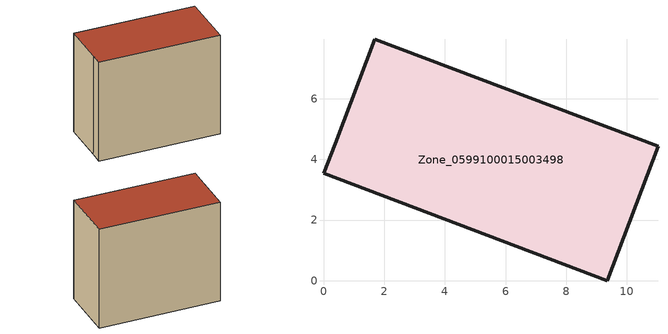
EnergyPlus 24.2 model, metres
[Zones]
Zone_0599100015003498
 floor ground (C_G): 0,3.54 0.39,4.52 1.69,7.96 11.03,4.43 9.35,0 z0.93
 wall outside (C_F): 0.39,4.52 0,3.54 9.35,0 11.03,4.43 1.69,7.96 0.39,4.52 z0.93:9.57
 roof outside (C_R): 9.35,0 11.03,4.43 1.69,7.96 0.39,4.52 0,3.54 z9.57
[BUILDING]
Pand.0599100015003498: North Axis=0; Terrain=City; Loads Convergence Tolerance Value=0.04; Temperature Convergence Tolerance Value=0.4; Solar Distribution=FullExterior; Maximum Number of Warmup Days=25; Minimum Number of Warmup Days=1
[Site:Location]
Rotterdam.The.Hague.AP_ZH_NLD Design_Conditions: Latitude=51.96; Longitude=4.45; Time Zone=1; Elevation=-4.5
[SITE:GROUNDTEMPERATURE:BUILDINGSURFACE]
18, 18, 18, 18, 18, 18, 18, 18, 18, 18, 18, 18
[MATERIAL] Thermal Absorptance=0.9; Solar Absorptance=0.7; Visible Absorptance=0.7
Name | Roughness | Thickness | Conductivity | Density | Specific Heat
G.TI.1965-1974 | MediumSmooth | 0.15 | 0.882353 | 540 | 1210
F.TI.1965-1974 | Rough | 0.3 | 0.697674 | 1920 | 840
R.TI.1965-1974 | MediumRough | 0.2 | 0.232558 | 1500 | 1000
[CONSTRUCTION]
C_G: G.TI.1965-1974
C_F: F.TI.1965-1974
C_R: R.TI.1965-1974
[ZONE]
Zone_0599100015003498: Type=1; Multiplier=1; Ceiling Height=Autocalculate; Volume=Autocalculate; Floor Area=autocalculate; Part of Total Floor Area=Yes
[ZONEINFILTRATION:DESIGNFLOWRATE]
Infil_Zone_0599100015003498: Zone or ZoneList or Space or SpaceList=Zone_0599100015003498; Schedule=AlwaysOn; Design Flow Rate Calculation Method=Flow/Area; Flow Rate per Floor Area=0.003; Constant Term Coefficient=1; Temperature Term Coefficient=0; Velocity Term Coefficient=0; Velocity Squared Term Coefficient=0
[HVACTEMPLATE:ZONE:IDEALLOADSAIRSYSTEM]
Zone_0599100015003498: Maximum Heating Supply Air Temperature=50; Minimum Cooling Supply Air Temperature=13; Maximum Heating Supply Air Humidity Ratio=0.0156; Minimum Cooling Supply Air Humidity Ratio=0.0077; Heating Limit=NoLimit; Cooling Limit=NoLimit; Dehumidification Control Type=ConstantSensibleHeatRatio; Cooling Sensible Heat Ratio=0.7; Dehumidification Setpoint=60; Humidification Control Type=None; Humidification Setpoint=30; Outdoor Air Method=None; Outdoor Air Flow Rate per Person=0.00944; Outdoor Air Flow Rate per Zone Floor Area=0; Outdoor Air Flow Rate per Zone=0; Demand Controlled Ventilation Type=None; Outdoor Air Economizer Type=NoEconomizer; Heat Recovery Type=None; Sensible Heat Recovery Effectiveness=0.7; Latent Heat Recovery Effectiveness=0.65
[ZONECONTROL:THERMOSTAT]
ThermostatControl_Zone_0599100015003498: Zone or ZoneList=Zone_0599100015003498; Control Type Schedule=DualSetpointControlType; Control 1=Thermostat_Zone_0599100015003498; Temperature Difference Between Cutout And Setpoint=0
[THERMOSTATSETPOINT:DUALSETPOINT]
Thermostat_Zone_0599100015003498: Heating Setpoint Temperature Schedule=HeatingSetpoint_Zone_0599100015003498; Cooling Setpoint Temperature Schedule=CoolingSetpoint_Zone_0599100015003498
[SCHEDULE:COMPACT]
HeatingSetpoint_Zone_0599100015003498: Through: 12/31, For: AllDays, Until: 24:00, 21
CoolingSetpoint_Zone_0599100015003498: Through: 12/31, For: AllDays, Until: 24:00, 24
DualSetpointControlType: Through: 12/31, For: AllDays, Until: 24:00, 4
AlwaysOn: Through: 12/31, For: AllDays, Until: 24:00, 1
